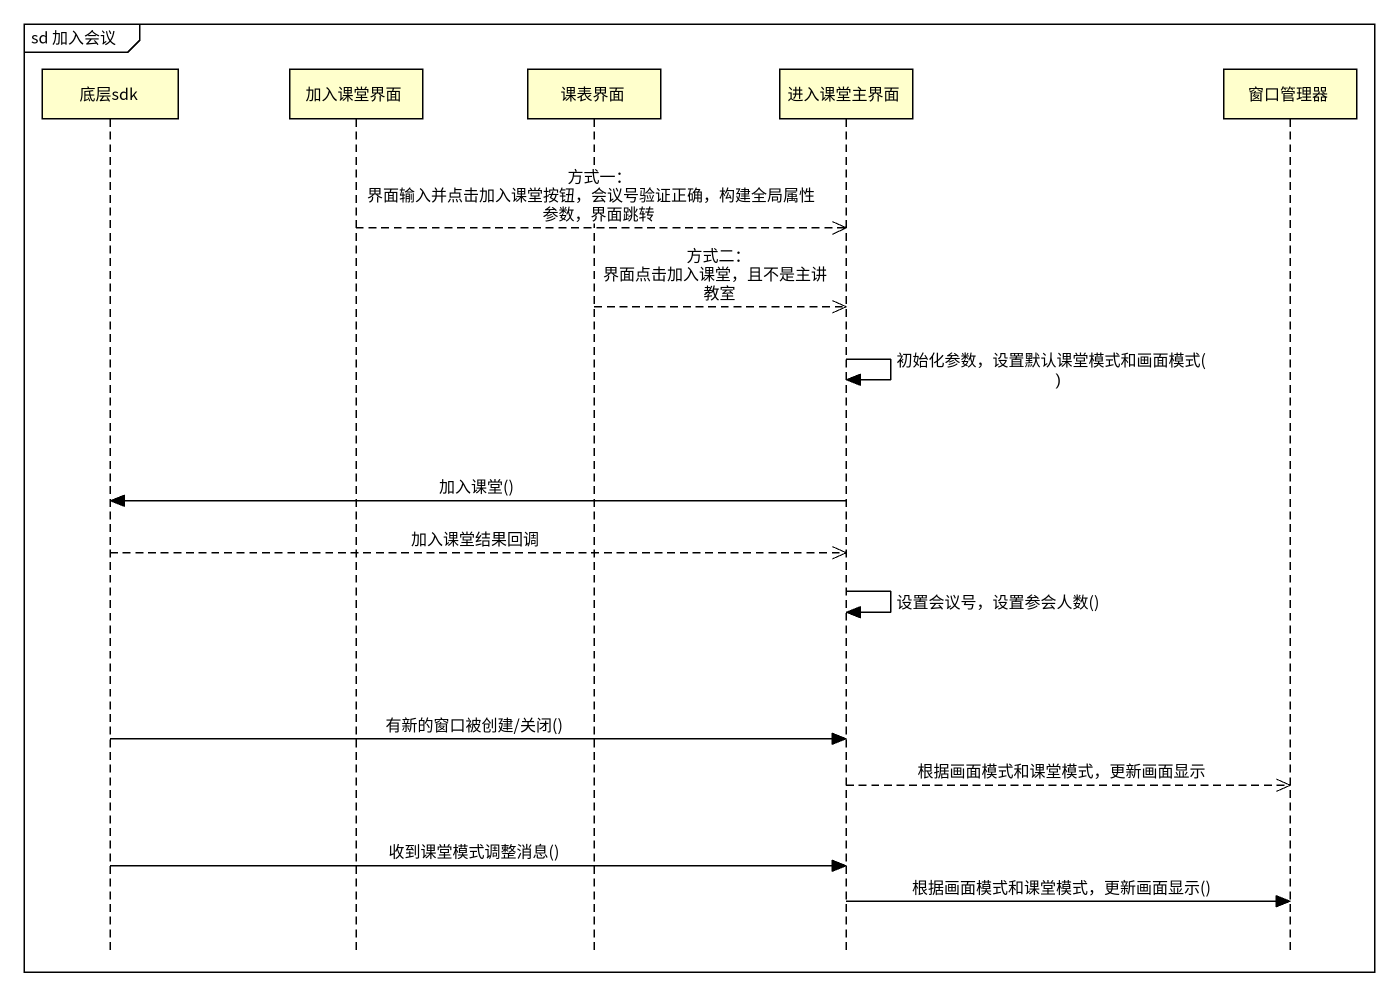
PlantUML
@startuml
mainframe sd 加入会议
hide footbox
participant 底层sdk
participant 加入课堂界面
participant 课表界面
participant 进入课堂主界面
participant 窗口管理器

加入课堂界面 -->> 进入课堂主界面 : 方式一： 界面输入并点击加入课堂按钮，会议号验证正确，构建全局属性参数，界面跳转
课表界面 -->> 进入课堂主界面 : 方式二： 界面点击加入课堂，且不是主讲教室
进入课堂主界面 -> 进入课堂主界面 : 初始化参数，设置默认课堂模式和画面模式()
进入课堂主界面 -> 底层sdk : 加入课堂()
底层sdk -->> 进入课堂主界面 : 加入课堂结果回调
进入课堂主界面 -> 进入课堂主界面 : 设置会议号，设置参会人数()
底层sdk -> 进入课堂主界面 : 有新的窗口被创建/关闭()
进入课堂主界面 -->> 窗口管理器 : 根据画面模式和课堂模式，更新画面显示
底层sdk -> 进入课堂主界面 : 收到课堂模式调整消息()
进入课堂主界面 -> 窗口管理器 : 根据画面模式和课堂模式，更新画面显示()
@enduml
